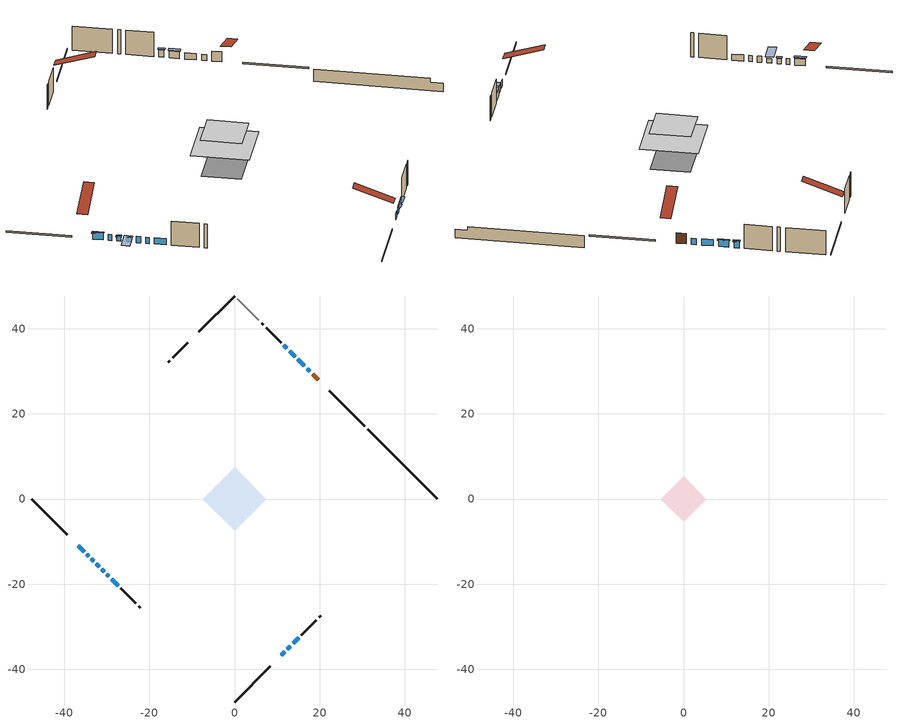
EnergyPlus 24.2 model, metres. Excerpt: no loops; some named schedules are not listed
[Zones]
conditioned space
 floor adiabatic (AdiabaticFloorConstruction): -7.48,0 0,7.48 7.48,0 0,-7.48 z3.2
 floor foundation (Slab1 construction): -5.07,0 0,5.07 5.07,0 0,-5.07 z-1.68
 wall outside (RimJoist1 construction): 0,-47.66 8.34,-39.31 / -47.66,0 -39.31,-8.34 / 0,47.66 -8.34,39.31 / 30.62,17.04 22.28,25.38 z0.76:1.06
 wall outside (AdiabaticWallConstruction 1): 19.6,28.05 18.32,29.34 z0.76:2.79
 wall outside (AdiabaticWallConstruction): 17.66,30 17.04,30.61 / -34.67,-12.98 -34.24,-13.41 / -31.11,-16.55 -30.59,-17.06 / -29.94,-17.72 -29.49,-18.17 / 16.39,31.27 14.89,32.77 / 11.02,-36.64 11.78,-35.88 / -28.84,-18.82 -27.33,-20.32 z0.76:1.98; -36.64,-11.02 -35.33,-12.33 / 14.23,33.43 12.92,34.74 / 12.26,35.39 11.6,36.06 / 12.43,-35.22 13.1,-34.56 / 13.75,-33.9 15.07,-32.59 z0.76:2.16; -33.59,-14.07 -33.08,-14.57 z0.76:1.8; -32.43,-15.23 -31.76,-15.89 z0.76:1.7
 wall outside (Wall1 construction): 15.72,-31.94 19.24,-28.42 / -26.68,-20.98 -23.16,-24.49 / -11.02,36.64 -14.53,33.13 / 10.94,36.72 7.43,40.23 z0.76:5.64
 wall outside (Wall2 construction): 19.89,-27.76 20.28,-27.38 / -22.51,-25.15 -22.12,-25.54 / -15.19,32.47 -15.57,32.08 / 6.77,40.89 6.38,41.27 z0.76:5.64
 wall foundation (FoundationWall1 construction): 31.28,16.38,-1.68 31.28,16.38,0.76 46.02,1.64,0.76 46.02,1.64,0 47.66,0,0 47.66,0,-1.68
 wall adiabatic (Wall3 construction): 5.73,41.93 0.66,47 z0.76:5.64
 window (WindowConstruction 10): 17.66,30 17.04,30.61 z0.76:1.98
 window (WindowConstruction 7): -36.64,-11.02 -35.33,-12.33 z0.76:2.16
 window (WindowConstruction 8): -34.67,-12.98 -34.24,-13.41 z0.76:1.98
 window (WindowConstruction 9): -33.59,-14.07 -33.08,-14.57 z0.76:1.8
 window (WindowConstruction 12): -32.43,-15.23 -31.76,-15.89 z0.76:1.7
 window (WindowConstruction 13): -31.11,-16.55 -30.6,-17.06 z0.76:1.98
 window (WindowConstruction 11): -29.94,-17.72 -29.49,-18.16 z0.76:1.98
 window (WindowConstruction): 16.39,31.27 14.89,32.77 z0.76:1.98
 window (WindowConstruction 1): 14.23,33.43 12.92,34.74 z0.76:2.16
 window (WindowConstruction 2): 12.26,35.39 11.6,36.06 z0.76:2.16
 window (WindowConstruction 3): 11.02,-36.64 11.78,-35.88 z0.76:1.98
 window (WindowConstruction 4): 12.43,-35.22 13.1,-34.56 z0.76:2.16
 window (WindowConstruction 5): 13.75,-33.9 15.06,-32.59 z0.76:2.16
 window (WindowConstruction 6): -28.83,-18.82 -27.33,-20.32 z0.76:1.98
 door (Door): 19.6,28.05 18.32,29.34 z0.76:2.79
 ceiling adiabatic (AdiabaticFloorConstruction): 0,-7.48 7.48,0 0,7.48 -7.48,0 z3.2
attic - vented
 floor to conditioned space (Floor1 construction Reversed): -5.29,0 0,5.29 5.29,0 0,-5.29 z5.64
 roof outside (Roof1 construction): 10.36,-37.3,5.64 5.2,-32.14,8.07 3.85,-33.5,8.07 9,-38.66,5.64; -37.3,-10.36,5.64 -32.14,-5.2,8.07 -33.5,-3.85,8.07 -38.66,-9,5.64; -10.36,37.3,5.64 -5.2,32.14,8.07 -3.85,33.5,8.07 -9,38.66,5.64; 20.26,27.4,5.64 15.11,22.24,8.07 16.46,20.88,8.07 21.62,26.04,5.64
shading: -35.22,-12.43 -36.75,-10.91 -37.18,-11.34 -35.66,-12.86 z2.31; -32.98,-14.68 -33.69,-13.96 -34.12,-14.4 -33.41,-15.11 z1.95; -31.55,-16.1 -32.64,-15.02 -35.23,-17.61 -34.14,-18.69 z2; 12.81,34.84 14.33,33.32 14.77,33.75 13.24,35.27 z2.31; 11.49,36.16 12.37,35.29 12.8,35.72 11.92,36.6 z2.31; 13.2,-34.45 12.33,-35.33 12.76,-35.76 13.63,-34.88 z2.31; 15.17,-32.49 13.65,-34.01 14.08,-34.44 15.6,-32.92 z2.31
[Building]
Building 1: Terrain=Suburbs
[Site:Location]
Charlottetown AP_PE: Latitude {deg}=46.29; Longitude {deg}=-63.12; Time Zone {hr}=-4; Elevation {m}=48; Keep Site Location Information=Yes
[Site:GroundTemperature:Shallow]
1.81207, -0.126142, -0.281361, 0.638419, 4.33082, 8.00603, 11.1922, 13.2106, 13.3821, 11.7405, 8.63552, 5.07305
[Site:WaterMainsTemperature]
Calculation Method=Schedule; Temperature Schedule=mains temperature schedule
[Material] Roughness=Rough; Thermal Absorptance=0.9
Name | Thickness {m} | Conductivity {W/m-K} | Density {kg/m3} | Specific Heat {J/kg-K} | Solar Absorptance | Visible Absorptance
asphalt or fiberglass shingles | 0.00635 | 0.162714 | 1121.4 | 1465.45 | 0.4 | 0.4
ceiling loosefill ins | 0.254 | 0.0480833 | 16.02 | 1046.75 | 0.7 | 0.7
ceiling stud and cavity | 0.1397 | 0.634682 | 65.682 | 1177.47 | 0.7 | 0.7
concrete 4.0 in. | 0.1016 | 1.803125 | 2242.8 | 837.4 | 0.7 | 0.7
concrete 8.0 in. | 0.2032 | 1.803125 | 2242.8 | 837.4 | 0.7 | 0.7
door material | 0.04445 | 0.0451087 | 512.64 | 1214.23 | 0.7 | 0.7
floor covering | 0.0127 | 0.0433444 | 54.468 | 1339.84 | 0.6 | 0.6
floor rigid ins; wall rigid ins 2 | 0.512978 | 0.029427 | 32.04 | 1214.23 | 0.7 | 0.7
floor stud and cavity | 0.1397 | 1.75129 | 37.0049 | 1207.88 | 0.7 | 0.7
furniture material conditioned space 1 | 0.1524 | 0.115458 | 640.8 | 1214.23 | 0.6 | 0.6
gypsum board | 0.0127 | 0.160291 | 801 | 837.4 | 0.6 | 0.6
osb sheathing 0.5 in. | 0.0127 | 0.115458 | 512.64 | 1214.23 | 0.7 | 0.7
osb sheathing 0.75 in. | 0.01905 | 0.115458 | 512.64 | 1214.23 | 0.7 | 0.7
osb sheathing 2.0 in. | 0.0508 | 0.115458 | 512.64 | 1214.23 | 0.7 | 0.7
rim joist rigid ins; wall rigid ins | 0.051816 | 0.029427 | 32.04 | 1214.23 | 0.7 | 0.7
rim joist stud and cavity | 0.0508 | 0.0383858 | 125.044 | 1163.47 | 0.6 | 0.6
wall rigid ins 1 | 0.051816 | 0.029427 | 32.04 | 1214.23 | 0.4 | 0.4
wall stud and cavity | 0.1397 | 0.196872 | 139.0536 | 1170.24 | 0.7 | 0.7
wall stud and cavity 1 | 0.1397 | 0.073224 | 139.0536 | 1170.24 | 0.7 | 0.7
wall stud and cavity 2 | 0.1397 | 0.160105 | 139.0536 | 1170.24 | 0.7 | 0.7
wall stud and cavity 3 | 0.0889 | 0.380278 | 52.3479 | 1209.89 | 0.7 | 0.7
wall stud and cavity 4 | 0.0889 | 0.391764 | 83.0341 | 1211.67 | 0.7 | 0.7
wood siding | 0.0254 | 0.102417 | 544.68 | 1172.36 | 0.4 | 0.4
wood siding 1; wood siding 2; wood siding 3 | 0.0254 | 0.102417 | 544.68 | 1172.36 | 0.7 | 0.7
[WindowMaterial:SimpleGlazingSystem]
Name | U-Factor {W/m2-K} | Solar Heat Gain Coefficient
WindowMaterial | 2.166157 | 0.57
WindowMaterial 1 | 2.30073 | 0.52
WindowMaterial 2 | 6.60465 | 0.78
WindowMaterial 3 | 2.43927 | 0.47
WindowMaterial 4 | 2.11449 | 0.61
WindowMaterial 5 | 2.24735 | 0.57
WindowMaterial 6 | 2.2695 | 0.52
[Construction]
AdiabaticFloorConstruction: floor stud and cavity, floor rigid ins, osb sheathing 0.75 in., floor covering
AdiabaticWallConstruction: wood siding 2, wall rigid ins 2, wall stud and cavity 3, gypsum board
AdiabaticWallConstruction 1: wood siding 3, wall rigid ins 2, wall stud and cavity 3, gypsum board
Door: door material
Floor1 construction Reversed: gypsum board, ceiling stud and cavity, ceiling loosefill ins
FoundationWall1 construction: concrete 8.0 in.
furniture construction conditioned space 1: furniture material conditioned space 1
PartitionWallConstruction: gypsum board, wall stud and cavity 4, gypsum board
RimJoist1 construction: wood siding 1, rim joist rigid ins, osb sheathing 2.0 in., rim joist stud and cavity
Roof1 construction: asphalt or fiberglass shingles
Slab1 construction: concrete 4.0 in.
Wall1 construction: wood siding, wall rigid ins, osb sheathing 0.5 in., wall stud and cavity, gypsum board
Wall2 construction: wood siding, osb sheathing 0.5 in., wall stud and cavity 1, gypsum board
Wall3 construction: wall rigid ins 1, osb sheathing 0.5 in., wall stud and cavity 2, gypsum board
WindowConstruction; WindowConstruction 1; WindowConstruction 5; WindowConstruction 6; WindowConstruction 7: WindowMaterial
WindowConstruction 10: WindowMaterial 4
WindowConstruction 11: WindowMaterial 5
WindowConstruction 12; WindowConstruction 13: WindowMaterial 6
WindowConstruction 2; WindowConstruction 3: WindowMaterial 1
WindowConstruction 4: WindowMaterial 2
WindowConstruction 8; WindowConstruction 9: WindowMaterial 3
[Zone] Multiplier=1; Part of Total Floor Area=Yes
Name | Volume {m3}
attic - vented | 22.0985
conditioned space | 441.2
[Space]
Name | Zone | Volume {m3}
attic - vented 1 | attic - vented | 22.0985
conditioned space 1 | conditioned space | 441.2
[ZoneInfiltration:EffectiveLeakageArea]
infil attic - vented 1: Zone or Space=attic - vented 1; Schedule=Always On Discrete; Effective Air Leakage Area {cm2}=2006.69; Stack Coefficient=0.00016898; Wind Coefficient=8.78289e-06
[ZoneMixing]
whole house fan mix: Zone or Space=attic - vented; Schedule=Always On Continuous; Design Flow Rate Calculation Method=Flow/Zone; Design Flow Rate {m3/s}=0; Source Zone or Space=conditioned space
[SurfaceProperty:ExposedFoundationPerimeter]
Slab1: Exposed Perimeter Calculation Method=TotalExposedPerimeter; Total Exposed Perimeter {m}=23.165
[InternalMass] Zone or ZoneList=conditioned space; Space or SpaceList=conditioned space 1
Name | Construction | Surface Area {m2}
furniture mass conditioned space 1 | furniture construction conditioned space 1 | 65.3603
partition wall mass | PartitionWallConstruction | 163.401
[Lights]
interior lighting: Zone or ZoneList or Space or SpaceList=conditioned space 1; Schedule=interior lighting schedule; Design Level Calculation Method=LightingLevel; Lighting Level {W}=343.2; Return Air Fraction=0; Fraction Radiant=0.6; Fraction Visible=0.2; Fraction Replaceable=1
[People]
occupants: Zone or ZoneList or Space or SpaceList=conditioned space 1; Number of People Schedule=occupants schedule; Number of People Calculation Method=People; Number of People=3; Fraction Radiant=0.314171; Sensible Heat Fraction=0.56303; Activity Level Schedule=occupants activity schedule; Carbon Dioxide Generation Rate {m3/s-W}=0; Enable ASHRAE 55 Comfort Warnings=No; Mean Radiant Temperature Calculation Type=EnclosureAveraged
[ElectricEquipment] Zone or ZoneList or Space or SpaceList=conditioned space 1; Design Level Calculation Method=EquipmentLevel
Name | Schedule | Design Level {W} | Fraction Latent | Fraction Radiant | Fraction Lost
clothes dryer | clothes dryer schedule | 140.772 | 0.015 | 0.081 | 0.85
clothes washer | clothes washer schedule | 32.1985 | 0.03 | 0.162 | 0.7
cooking range | cooking range schedule | 208.969 | 0.08 | 0.432 | 0.2
dishwasher | dishwasher schedule | 66.8632 | 0.3 | 0.18 | 0.4
fridge | fridge schedule | 72.9452 | 0 | 0.6 | 0
mech vent bath fan 0 | mech vent bath fan 0 schedule | 25.1 | 0 | 0 | 1
mech vent house fan | mech vent house fan schedule | 19.9167 | 0 | 0 | 0.5
mech vent house fan cfis | mech vent house fan cfis schedule | 0 | 0 | 0 | 0
misc plug loads | misc plug loads schedule | 494.7 | 0.045 | 0.513 | 0.1
whole house fan | Always On Discrete | 0 | 0 | 0 | 1
[OtherEquipment] Zone or ZoneList or Space or SpaceList=conditioned space 1; Design Level Calculation Method=EquipmentLevel
Name | Fuel Type | Schedule | Design Level {W} | Fraction Latent | Fraction Radiant | Fraction Lost
clothes dryer 1 | Electricity | clothes dryer schedule | 0 | 0.015 | 0.081 | 0.85
cooking range 1 | Electricity | cooking range schedule | 0 | 0.08 | 0.432 | 0.2
general water use latent | None | general water use schedule | 59.3978 | 1 | 0 | 0
general water use sensible | None | general water use schedule | -58.539 | 0 | 0.6 | 0
mech vent house fan latent load | None | Always On Discrete | 0 | 1 | 0 | 0
mech vent house fan sensible load | None | Always On Discrete | 0 | 0 | 0 | 0
water heater energy adjustment1 | Electricity | Always On Discrete | 0.01 | 0 | 0 | 1
[ZoneInfiltration:DesignFlowRate] Zone or ZoneList or Space or SpaceList=conditioned space 1; Schedule=Always On Discrete; Design Flow Rate Calculation Method=Flow/Zone; Design Flow Rate {m3/s}=0
infil flow; natural vent flow; whole house fan flow
[Foundation:Kiva]
Foundation Kiva 1: Initial Indoor Air Temperature {C}=18.3278; Wall Height Above Grade {m}=0.759988; Wall Depth Below Slab {m}=0.2032
[Foundation:Kiva:Settings]
Soil Conductivity {W/m-K}=0.849921; Soil Density {kg/m3}=1842.3; Soil Specific Heat {J/kg-K}=418.7; Ground Solar Absorptivity=0.9; Ground Thermal Absorptivity=0.9; Ground Surface Roughness {m}=0.03; Far-Field Width {m}=40; Deep-Ground Boundary Condition=ZeroFlux; Deep-Ground Depth {m}=40; Minimum Cell Dimension {m}=0.2; Maximum Cell Growth Coefficient=3; Simulation Timestep=Timestep
[Exterior:Lights]
exterior lighting: Schedule=exterior lighting schedule; Design Level {W}=75.6
[EnergyManagementSystem:GlobalVariable]
infil_program_Qfan
infil_program_Qinf
natural_vent_program_Qnv
natural_vent_program_Qwhf
[EnergyManagementSystem:Sensor]
Name | Output:Variable or Output:Meter Index Key | Output:Variable or Output:Meter
airflow_gain | infil flow | Infiltration Sensible Heat Gain Energy
airflow_gain_1 | natural vent flow | Infiltration Sensible Heat Gain Energy
airflow_gain_2 | whole house fan flow | Infiltration Sensible Heat Gain Energy
airflow_loss | infil flow | Infiltration Sensible Heat Loss Energy
airflow_loss_1 | natural vent flow | Infiltration Sensible Heat Loss Energy
airflow_loss_2 | whole house fan flow | Infiltration Sensible Heat Loss Energy
clg_load_cond |  | Cooling:EnergyTransfer:Zone:CONDITIONED SPACE
clg_sp_s; clg_sp_s_1 | cooling setpoint | Schedule Value
clothes_dryer_exhaust_0_sch_s | clothes dryer exhaust 0 schedule | Schedule Value
cool_season | cooling season schedule | Schedule Value
htg_load_cond |  | Heating:EnergyTransfer:Zone:CONDITIONED SPACE
htg_sp_s; htg_sp_s_1 | heating setpoint | Schedule Value
ig_ee_conv | clothes dryer | Electric Equipment Convective Heating Energy
ig_ee_conv_2 | cooking range | Electric Equipment Convective Heating Energy
ig_ee_conv_4 | fridge | Electric Equipment Convective Heating Energy
ig_ee_conv_5 | misc plug loads | Electric Equipment Convective Heating Energy
ig_ee_conv_6 | whole house fan | Electric Equipment Convective Heating Energy
ig_ee_rad | clothes dryer | Electric Equipment Radiant Heating Energy
ig_ee_rad_2 | cooking range | Electric Equipment Radiant Heating Energy
ig_ee_rad_4 | fridge | Electric Equipment Radiant Heating Energy
ig_ee_rad_5 | misc plug loads | Electric Equipment Radiant Heating Energy
ig_ee_rad_6 | whole house fan | Electric Equipment Radiant Heating Energy
ig_lgt_conv | interior lighting | Lights Convective Heating Energy
ig_lgt_rad | interior lighting | Lights Radiant Heating Energy
ig_lgt_vis | interior lighting | Lights Visible Radiation Heating Energy
ig_oe_conv | clothes dryer 1 | Other Equipment Convective Heating Energy
ig_oe_conv_1 | cooking range 1 | Other Equipment Convective Heating Energy
ig_oe_conv_2 | general water use latent | Other Equipment Convective Heating Energy
ig_oe_conv_3 | general water use sensible | Other Equipment Convective Heating Energy
ig_oe_conv_4 | water heater energy adjustment1 | Other Equipment Convective Heating Energy
ig_oe_rad | clothes dryer 1 | Other Equipment Radiant Heating Energy
ig_oe_rad_1 | cooking range 1 | Other Equipment Radiant Heating Energy
ig_oe_rad_2 | general water use latent | Other Equipment Radiant Heating Energy
ig_oe_rad_3 | general water use sensible | Other Equipment Radiant Heating Energy
ig_oe_rad_4 | water heater energy adjustment1 | Other Equipment Radiant Heating Energy
ig_ppl_conv | occupants | People Convective Heating Energy
ig_ppl_rad | occupants | People Radiant Heating Energy
im_conv | furniture mass conditioned space 1 | Surface Inside Face Convection Heat Gain Energy
im_conv_1 | partition wall mass | Surface Inside Face Convection Heat Gain Energy
im_ig | furniture mass conditioned space 1 | Surface Inside Face Internal Gains Radiation Heat Gain Energy
im_ig_1 | partition wall mass | Surface Inside Face Internal Gains Radiation Heat Gain Energy
im_lgt | furniture mass conditioned space 1 | Surface Inside Face Lights Radiation Heat Gain Energy
im_lgt_1 | partition wall mass | Surface Inside Face Lights Radiation Heat Gain Energy
im_sol | furniture mass conditioned space 1 | Surface Inside Face Solar Radiation Heat Gain Energy
im_sol_1 | partition wall mass | Surface Inside Face Solar Radiation Heat Gain Energy
im_surf | furniture mass conditioned space 1 | Surface Inside Face Net Surface Thermal Radiation Heat Gain Energy
im_surf_1 | partition wall mass | Surface Inside Face Net Surface Thermal Radiation Heat Gain Energy
mech_vent_bath_fan_0_sch_s | mech vent bath fan 0 schedule | Schedule Value
mv_conv | mech vent bath fan 0 | Electric Equipment Convective Heating Energy
mv_conv_1 | mech vent house fan | Electric Equipment Convective Heating Energy
mv_conv_2 | mech vent house fan cfis | Electric Equipment Convective Heating Energy
mv_conv_3 | mech vent house fan latent load | Other Equipment Convective Heating Energy
mv_conv_4 | mech vent house fan sensible load | Other Equipment Convective Heating Energy
mv_rad | mech vent bath fan 0 | Electric Equipment Radiant Heating Energy
mv_rad_1 | mech vent house fan | Electric Equipment Radiant Heating Energy
mv_rad_2 | mech vent house fan cfis | Electric Equipment Radiant Heating Energy
mv_rad_3 | mech vent house fan latent load | Other Equipment Radiant Heating Energy
mv_rad_4 | mech vent house fan sensible load | Other Equipment Radiant Heating Energy
natural_vent_s | natural vent schedule | Schedule Value
out_pb_s |  | Site Outdoor Air Barometric Pressure
out_wt_s |  | Site Outdoor Air Humidity Ratio
site_vw_s |  | Site Wind Speed
ss_back_out | Window1 | Surface Window Shortwave from Zone Back Out Window Heat Transfer Rate
ss_back_out_1 | Window10 | Surface Window Shortwave from Zone Back Out Window Heat Transfer Rate
ss_back_out_10 | Window6 | Surface Window Shortwave from Zone Back Out Window Heat Transfer Rate
ss_back_out_11 | Window7 | Surface Window Shortwave from Zone Back Out Window Heat Transfer Rate
ss_back_out_12 | Window8 | Surface Window Shortwave from Zone Back Out Window Heat Transfer Rate
ss_back_out_13 | Window9 | Surface Window Shortwave from Zone Back Out Window Heat Transfer Rate
ss_back_out_2 | Window11 | Surface Window Shortwave from Zone Back Out Window Heat Transfer Rate
ss_back_out_3 | Window12 | Surface Window Shortwave from Zone Back Out Window Heat Transfer Rate
ss_back_out_4 | Window13 | Surface Window Shortwave from Zone Back Out Window Heat Transfer Rate
ss_back_out_5 | Window14 | Surface Window Shortwave from Zone Back Out Window Heat Transfer Rate
ss_back_out_6 | Window2 | Surface Window Shortwave from Zone Back Out Window Heat Transfer Rate
ss_back_out_7 | Window3 | Surface Window Shortwave from Zone Back Out Window Heat Transfer Rate
ss_back_out_8 | Window4 | Surface Window Shortwave from Zone Back Out Window Heat Transfer Rate
ss_back_out_9 | Window5 | Surface Window Shortwave from Zone Back Out Window Heat Transfer Rate
ss_conv | Door1 | Surface Inside Face Convection Heat Gain Energy
ss_conv_1 | Window1 | Surface Inside Face Convection Heat Gain Energy
ss_conv_10 | Window5 | Surface Inside Face Convection Heat Gain Energy
ss_conv_11 | Window6 | Surface Inside Face Convection Heat Gain Energy
ss_conv_12 | Window7 | Surface Inside Face Convection Heat Gain Energy
ss_conv_13 | Window8 | Surface Inside Face Convection Heat Gain Energy
ss_conv_14 | Window9 | Surface Inside Face Convection Heat Gain Energy
ss_conv_2 | Window10 | Surface Inside Face Convection Heat Gain Energy
ss_conv_3 | Window11 | Surface Inside Face Convection Heat Gain Energy
ss_conv_4 | Window12 | Surface Inside Face Convection Heat Gain Energy
ss_conv_5 | Window13 | Surface Inside Face Convection Heat Gain Energy
ss_conv_6 | Window14 | Surface Inside Face Convection Heat Gain Energy
ss_conv_7 | Window2 | Surface Inside Face Convection Heat Gain Energy
ss_conv_8 | Window3 | Surface Inside Face Convection Heat Gain Energy
ss_conv_9 | Window4 | Surface Inside Face Convection Heat Gain Energy
ss_ig | Door1 | Surface Inside Face Internal Gains Radiation Heat Gain Energy
ss_ig_1 | Window1 | Surface Inside Face Internal Gains Radiation Heat Gain Energy
ss_ig_10 | Window5 | Surface Inside Face Internal Gains Radiation Heat Gain Energy
ss_ig_11 | Window6 | Surface Inside Face Internal Gains Radiation Heat Gain Energy
ss_ig_12 | Window7 | Surface Inside Face Internal Gains Radiation Heat Gain Energy
ss_ig_13 | Window8 | Surface Inside Face Internal Gains Radiation Heat Gain Energy
ss_ig_14 | Window9 | Surface Inside Face Internal Gains Radiation Heat Gain Energy
ss_ig_2 | Window10 | Surface Inside Face Internal Gains Radiation Heat Gain Energy
ss_ig_3 | Window11 | Surface Inside Face Internal Gains Radiation Heat Gain Energy
ss_ig_4 | Window12 | Surface Inside Face Internal Gains Radiation Heat Gain Energy
ss_ig_5 | Window13 | Surface Inside Face Internal Gains Radiation Heat Gain Energy
ss_ig_6 | Window14 | Surface Inside Face Internal Gains Radiation Heat Gain Energy
ss_ig_7 | Window2 | Surface Inside Face Internal Gains Radiation Heat Gain Energy
ss_ig_8 | Window3 | Surface Inside Face Internal Gains Radiation Heat Gain Energy
ss_ig_9 | Window4 | Surface Inside Face Internal Gains Radiation Heat Gain Energy
ss_lgt | Door1 | Surface Inside Face Lights Radiation Heat Gain Energy
ss_sol | Door1 | Surface Inside Face Solar Radiation Heat Gain Energy
ss_surf | Door1 | Surface Inside Face Net Surface Thermal Radiation Heat Gain Energy
ss_surf_1 | Window1 | Surface Inside Face Net Surface Thermal Radiation Heat Gain Energy
ss_surf_10 | Window5 | Surface Inside Face Net Surface Thermal Radiation Heat Gain Energy
ss_surf_11 | Window6 | Surface Inside Face Net Surface Thermal Radiation Heat Gain Energy
ss_surf_12 | Window7 | Surface Inside Face Net Surface Thermal Radiation Heat Gain Energy
ss_surf_13 | Window8 | Surface Inside Face Net Surface Thermal Radiation Heat Gain Energy
ss_surf_14 | Window9 | Surface Inside Face Net Surface Thermal Radiation Heat Gain Energy
ss_surf_2 | Window10 | Surface Inside Face Net Surface Thermal Radiation Heat Gain Energy
ss_surf_3 | Window11 | Surface Inside Face Net Surface Thermal Radiation Heat Gain Energy
ss_surf_4 | Window12 | Surface Inside Face Net Surface Thermal Radiation Heat Gain Energy
ss_surf_5 | Window13 | Surface Inside Face Net Surface Thermal Radiation Heat Gain Energy
ss_surf_6 | Window14 | Surface Inside Face Net Surface Thermal Radiation Heat Gain Energy
ss_surf_7 | Window2 | Surface Inside Face Net Surface Thermal Radiation Heat Gain Energy
ss_surf_8 | Window3 | Surface Inside Face Net Surface Thermal Radiation Heat Gain Energy
ss_surf_9 | Window4 | Surface Inside Face Net Surface Thermal Radiation Heat Gain Energy
ss_trans_in | Window1 | Surface Window Transmitted Solar Radiation Rate
ss_trans_in_1 | Window10 | Surface Window Transmitted Solar Radiation Rate
ss_trans_in_10 | Window6 | Surface Window Transmitted Solar Radiation Rate
ss_trans_in_11 | Window7 | Surface Window Transmitted Solar Radiation Rate
ss_trans_in_12 | Window8 | Surface Window Transmitted Solar Radiation Rate
ss_trans_in_13 | Window9 | Surface Window Transmitted Solar Radiation Rate
ss_trans_in_2 | Window11 | Surface Window Transmitted Solar Radiation Rate
ss_trans_in_3 | Window12 | Surface Window Transmitted Solar Radiation Rate
ss_trans_in_4 | Window13 | Surface Window Transmitted Solar Radiation Rate
ss_trans_in_5 | Window14 | Surface Window Transmitted Solar Radiation Rate
ss_trans_in_6 | Window2 | Surface Window Transmitted Solar Radiation Rate
ss_trans_in_7 | Window3 | Surface Window Transmitted Solar Radiation Rate
ss_trans_in_8 | Window4 | Surface Window Transmitted Solar Radiation Rate
ss_trans_in_9 | Window5 | Surface Window Transmitted Solar Radiation Rate
ss_trans_out | Window1 | Surface Inside Face Initial Transmitted Diffuse Transmitted Out Window Solar Radiation Rate
ss_trans_out_1 | Window10 | Surface Inside Face Initial Transmitted Diffuse Transmitted Out Window Solar Radiation Rate
ss_trans_out_10 | Window6 | Surface Inside Face Initial Transmitted Diffuse Transmitted Out Window Solar Radiation Rate
ss_trans_out_11 | Window7 | Surface Inside Face Initial Transmitted Diffuse Transmitted Out Window Solar Radiation Rate
ss_trans_out_12 | Window8 | Surface Inside Face Initial Transmitted Diffuse Transmitted Out Window Solar Radiation Rate
ss_trans_out_13 | Window9 | Surface Inside Face Initial Transmitted Diffuse Transmitted Out Window Solar Radiation Rate
ss_trans_out_2 | Window11 | Surface Inside Face Initial Transmitted Diffuse Transmitted Out Window Solar Radiation Rate
ss_trans_out_3 | Window12 | Surface Inside Face Initial Transmitted Diffuse Transmitted Out Window Solar Radiation Rate
ss_trans_out_4 | Window13 | Surface Inside Face Initial Transmitted Diffuse Transmitted Out Window Solar Radiation Rate
ss_trans_out_5 | Window14 | Surface Inside Face Initial Transmitted Diffuse Transmitted Out Window Solar Radiation Rate
ss_trans_out_6 | Window2 | Surface Inside Face Initial Transmitted Diffuse Transmitted Out Window Solar Radiation Rate
ss_trans_out_7 | Window3 | Surface Inside Face Initial Transmitted Diffuse Transmitted Out Window Solar Radiation Rate
ss_trans_out_8 | Window4 | Surface Inside Face Initial Transmitted Diffuse Transmitted Out Window Solar Radiation Rate
ss_trans_out_9 | Window5 | Surface Inside Face Initial Transmitted Diffuse Transmitted Out Window Solar Radiation Rate
s_conv | Floor1 | Surface Inside Face Convection Heat Gain Energy
s_conv_1 | FoundationWall1 | Surface Inside Face Convection Heat Gain Energy
s_conv_10 | Wall1:225 | Surface Inside Face Convection Heat Gain Energy
s_conv_11 | Wall1:315 | Surface Inside Face Convection Heat Gain Energy
s_conv_12 | Wall1:45 | Surface Inside Face Convection Heat Gain Energy
